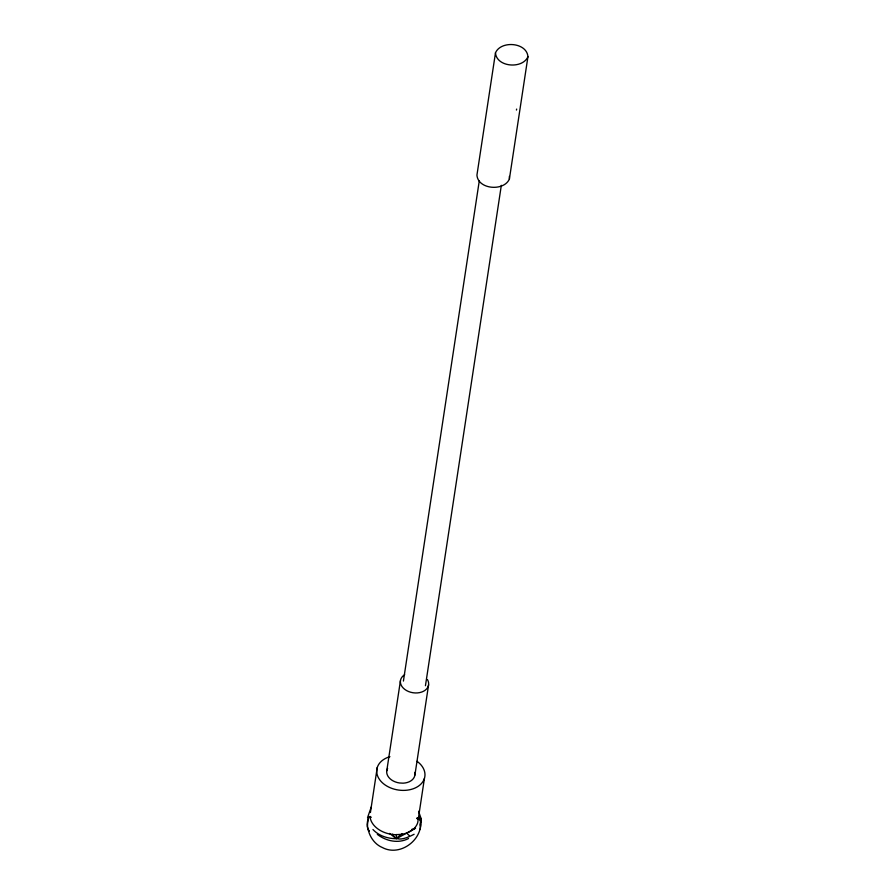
<?xml version="1.0" encoding="UTF-8"?>
<svg xmlns="http://www.w3.org/2000/svg" width="895" height="895" viewBox="0 0 895 895"><rect width="100%" height="100%" fill="white"/><g stroke="black" fill="none" stroke-linecap="round" stroke-linejoin="round"><path stroke-width="1.34" d="M396.34 838.671L396.351 834.52M420.158 826.029L420.661 821.14M369.008 831.119C366.212 826.991 367.051 821.588 368.706 817.169C368.169 820.849 366.637 825.123 368.091 829.173C369.657 836.993 374.927 844.5 382.456 847.565C398.7 856.291 419.856 842.173 420.717 824.552M420.202 829.508L421.355 818.612L417.182 818.5M420.247 824.944L421.142 818.69L418.569 811.273M370.418 812.515L377.231 767.563M495.483 52.827L476.934 175.129C477.975 189.55 503.963 191.597 509.389 179.034L527.938 56.732C526.898 42.311 500.898 40.264 495.483 52.827C496.512 67.248 522.512 69.295 527.938 56.732M386.763 770.875L400.445 680.67M403.421 681.061L479.306 180.656M425.449 685.738L501.334 185.321M414.911 775.048L428.593 684.843M424.431 778.359L417.719 822.684A24.277 17.251 8.6 0 1 401.519 834.341L395.321 834.699A24.277 17.251 8.6 0 1 370.004 816.352M516.426 110.051L516.661 109.078M367.521 817.672L371.291 806.954M402.023 833.793L396.071 838.47L389.571 833.424M414.105 834.274C408.098 837.295 396.34 843.28 392.681 834.151M417.025 818.589L421.355 818.612L417.484 819.193M408.556 838.514C398.342 843.84 386.125 841.199 377.321 834.375M411.611 829.452L415.571 828.244L396.44 838.682C387.826 838.704 378.943 835.941 372.946 829.52M368.706 817.169L371.335 817.236M417.081 817.728L421.142 818.69M406.766 833.178L409.418 835.762M368.091 829.173L369.311 831.254M419.419 817.191L420.449 821.241L419.665 817.862M509.367 176.416L509.389 179.034M414.81 772.385A14.23 10.113 8.6 0 1 403.086 783.17L399.394 782.968A14.23 10.113 8.6 0 1 387.613 768.357M427.43 679.551A14.23 10.113 8.6 0 1 421.758 692.025A14.23 10.113 8.6 0 1 403.287 688.098A14.23 10.113 8.6 0 1 404.663 674.718M417.036 761.298A24.277 17.251 8.6 0 1 416.634 787.253A24.277 17.251 8.6 0 1 380.789 781.134A24.277 17.251 8.6 0 1 389.929 756.678"/></g></svg>
